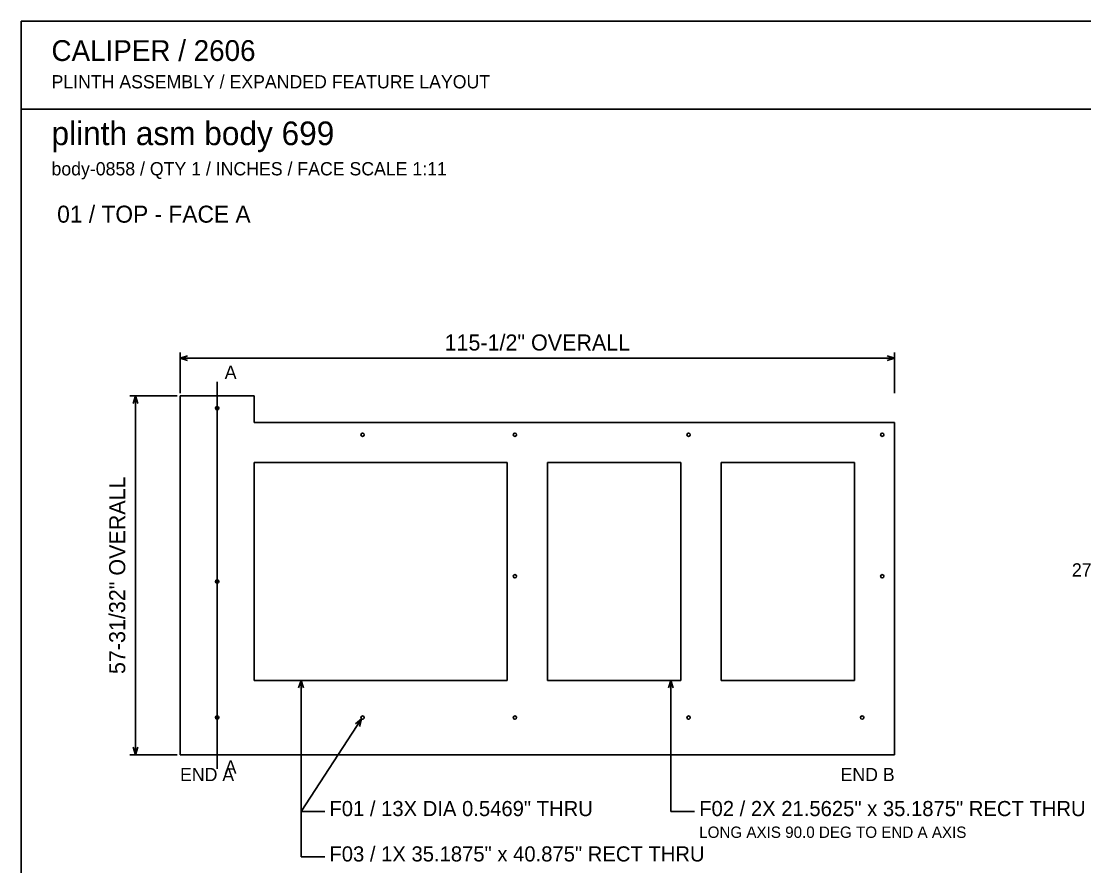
# Model space of a CAD drawing. Header units: inches. Extents: x 5 to 369, y 5 to 237.
# Drawn here: x 5.2 to 177.1, y 100.2 to 236.8 of the extents above; entities that cross this region are included whole.
import ezdxf
from ezdxf.enums import TextEntityAlignment as Align

# ---------------------------------------------------------------- set-up
doc = ezdxf.new("R2010")
doc.units = ezdxf.units.IN
doc.header["$MEASUREMENT"] = 0

msp = doc.modelspace()

# ---------------------------------------------------------------- linework, layer by layer
at = {"layer": 'ANNOTATION'}
for p, q in [((30.86, 176.72), (30.86, 183.29)), ((30.86, 182.38), (32.08, 182.76)), ((30.86, 182.38), (146.36, 182.38)), ((32.08, 182), (30.86, 182.38)), ((145.14, 182.76), (146.36, 182.38)), ((146.36, 182.38), (145.14, 182)), ((146.36, 176.72), (146.36, 183.29)), ((36.86, 178.56), (36.86, 116)), ((30.4, 176.27), (22.76, 176.27)), ((23.3, 175.04), (23.68, 176.27)), ((23.68, 176.27), (23.68, 118.29)), ((23.68, 176.27), (24.06, 175.04)), ((50.03, 129.07), (50.42, 130.29)), ((50.42, 130.29), (50.42, 101.79)), ((50.42, 130.29), (50.8, 129.07)), ((109.8, 129.07), (110.18, 130.29)), ((110.18, 130.29), (110.18, 109.12)), ((110.18, 130.29), (110.57, 129.07)), ((60.21, 124.06), (50.42, 109.12)), ((59.22, 123.25), (60.21, 124.06)), ((60.21, 124.06), (59.86, 122.83)), ((23.68, 118.29), (23.3, 119.51)), ((24.06, 119.51), (23.68, 118.29)), ((30.4, 118.29), (22.76, 118.29)), ((50.42, 109.12), (54.24, 109.12)), ((110.18, 109.12), (114, 109.12)), ((50.42, 101.79), (54.24, 101.79))]:
    msp.add_line(p, q, dxfattribs=at)
at = {"layer": 'OUTLINE'}
for p, q in [((5.19, 236.81), (368.81, 236.81)), ((5.19, 5.19), (5.19, 236.81)), ((5.19, 222.6), (368.81, 222.6)), ((42.86, 176.27), (30.86, 176.27)), ((30.86, 176.27), (30.86, 118.29)), ((42.86, 171.98), (42.86, 176.27)), ((146.36, 171.98), (42.86, 171.98)), ((146.36, 118.29), (146.36, 171.98)), ((42.86, 130.29), (42.86, 165.48)), ((42.86, 165.48), (83.74, 165.48)), ((83.74, 165.48), (83.74, 130.29)), ((90.24, 130.29), (90.24, 165.48)), ((90.24, 165.48), (111.8, 165.48)), ((111.8, 165.48), (111.8, 130.29)), ((118.3, 130.29), (118.3, 165.48)), ((118.3, 165.48), (139.86, 165.48)), ((139.86, 165.48), (139.86, 130.29)), ((83.74, 130.29), (42.86, 130.29)), ((111.8, 130.29), (90.24, 130.29)), ((139.86, 130.29), (118.3, 130.29)), ((30.86, 118.29), (146.36, 118.29))]:
    msp.add_line(p, q, dxfattribs=at)
for centre in [(36.86, 174.27), (60.36, 169.98), (84.99, 169.98), (113.05, 169.98), (144.36, 169.98), (36.86, 146.29), (84.99, 147.13), (144.36, 147.13), (36.86, 124.29), (60.36, 124.29), (84.99, 124.29), (113.05, 124.29), (141.11, 124.29)]:
    msp.add_circle(centre, 0.273, dxfattribs=at)

# ---------------------------------------------------------------- texts
at = {"layer": 'ANNOTATION'}
for s, height, p in [('CALIPER / 2606', 3.3611, (10.08, 230.39)), ('PLINTH ASSEMBLY / EXPANDED FEATURE LAYOUT', 2.1389, (10.08, 225.96)), ('plinth asm body 699', 3.8194, (10.08, 216.79)), ('body-0858 / QTY 1 / INCHES / FACE SCALE 1:11', 2.1389, (10.08, 211.9)), ('01 / TOP - FACE A', 2.75, (11, 204.26)), ('A', 2.14, (38.08, 179.02)), ('A', 2.14, (38.08, 115.23)), ('END A', 2.139, (30.86, 114.01)), ('F01 / 13X DIA 0.5469" THRU', 2.4444, (55, 108.36)), ('F02 / 2X 21.5625" x 35.1875" RECT THRU', 2.4444, (114.77, 108.36)), ('LONG AXIS 90.0 DEG TO END A AXIS', 1.8333, (114.77, 104.84)), ('F03 / 1X 35.1875" x 40.875" RECT THRU', 2.4444, (55, 101.03))]:
    msp.add_text(s, height=height, dxfattribs=at).set_placement(p)
msp.add_text('115-1/2" OVERALL', height=2.5972, dxfattribs=at).set_placement((88.61, 183.6), align=Align.CENTER)
msp.add_text('57-31/32" OVERALL', height=2.5972, rotation=90, dxfattribs=at).set_placement((22, 147.28), align=Align.CENTER)
for s, p in [('27/32"', (183.18, 147.08)), ('END B', (146.36, 114.01))]:
    msp.add_text(s, height=2.139, dxfattribs=at).set_placement(p, align=Align.RIGHT)

doc.saveas('drawing.dxf')
